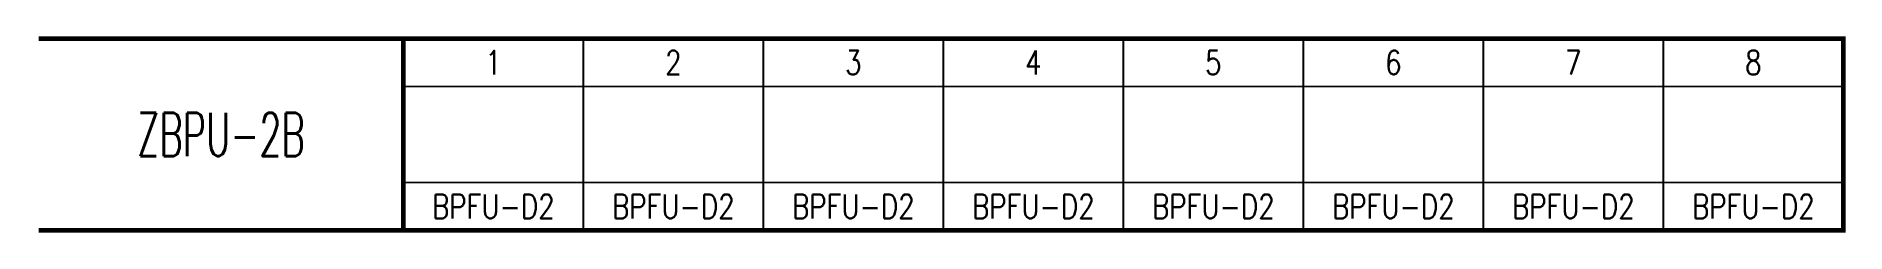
# Model space of a CAD drawing. Header units: millimetres. Extents: x 0 to 188, y 0 to 20.
import ezdxf
from ezdxf.enums import TextEntityAlignment as Align

# ---------------------------------------------------------------- set-up
doc = ezdxf.new("R2010")
doc.units = ezdxf.units.MM
doc.styles.get("Standard").update_dxf_attribs({"font": 'txt.shx', "bigfont": 'hztxt.shx'})

msp = doc.modelspace()

# ---------------------------------------------------------------- linework, layer by layer
msp.add_line((56.75, 0), (56.75, 10.12))
for points, const_width in [([(0, 20), (188, 20)], 0.5), ([(38, 15), (38, 0), (188, 0), (188, 20), (38, 20), (38, 15)], 0.5), ([(56.75, 20), (56.75, 0)], 0.2), ([(75.5, 20), (75.5, 0)], 0.2), ([(94.25, 20), (94.25, 0)], 0.2), ([(113, 20), (113, 0)], 0.2), ([(131.75, 20), (131.75, 0)], 0.2), ([(150.5, 20), (150.5, 0)], 0.2), ([(169.25, 20), (169.25, 0)], 0.2), ([(38, 15), (188, 15)], 0.2), ([(38, 5), (188, 5)], 0.2), ([(0, 0), (188, 0)], 0.5)]:
    msp.add_lwpolyline(points, dxfattribs=dict(const_width=const_width))

# ---------------------------------------------------------------- texts
at = {"width": 0.8}
for s, p in [('1', (47.37, 17.5)), ('2', (66.12, 17.5)), ('3', (84.87, 17.5)), ('4', (103.62, 17.5)), ('5', (122.37, 17.5)), ('6', (141.12, 17.5)), ('7', (159.87, 17.5)), ('8', (178.62, 17.5))]:
    msp.add_text(s, height=2.5, dxfattribs=at).set_placement(p, align=Align.MIDDLE)
at = {"lineweight": -2, "width": 0.6}
msp.add_text('ZBPU-2B', height=4.5, dxfattribs=at).set_placement((19, 10), align=Align.MIDDLE)
at = {"color": 0, "width": 0.8}
for p in [(47.37, 2.5), (66.12, 2.5), (84.87, 2.5), (103.62, 2.5), (122.37, 2.5), (141.12, 2.5), (159.87, 2.5), (178.62, 2.5)]:
    msp.add_text('BPFU-D2', height=2.5, dxfattribs=at).set_placement(p, align=Align.MIDDLE)

doc.saveas('drawing.dxf')
